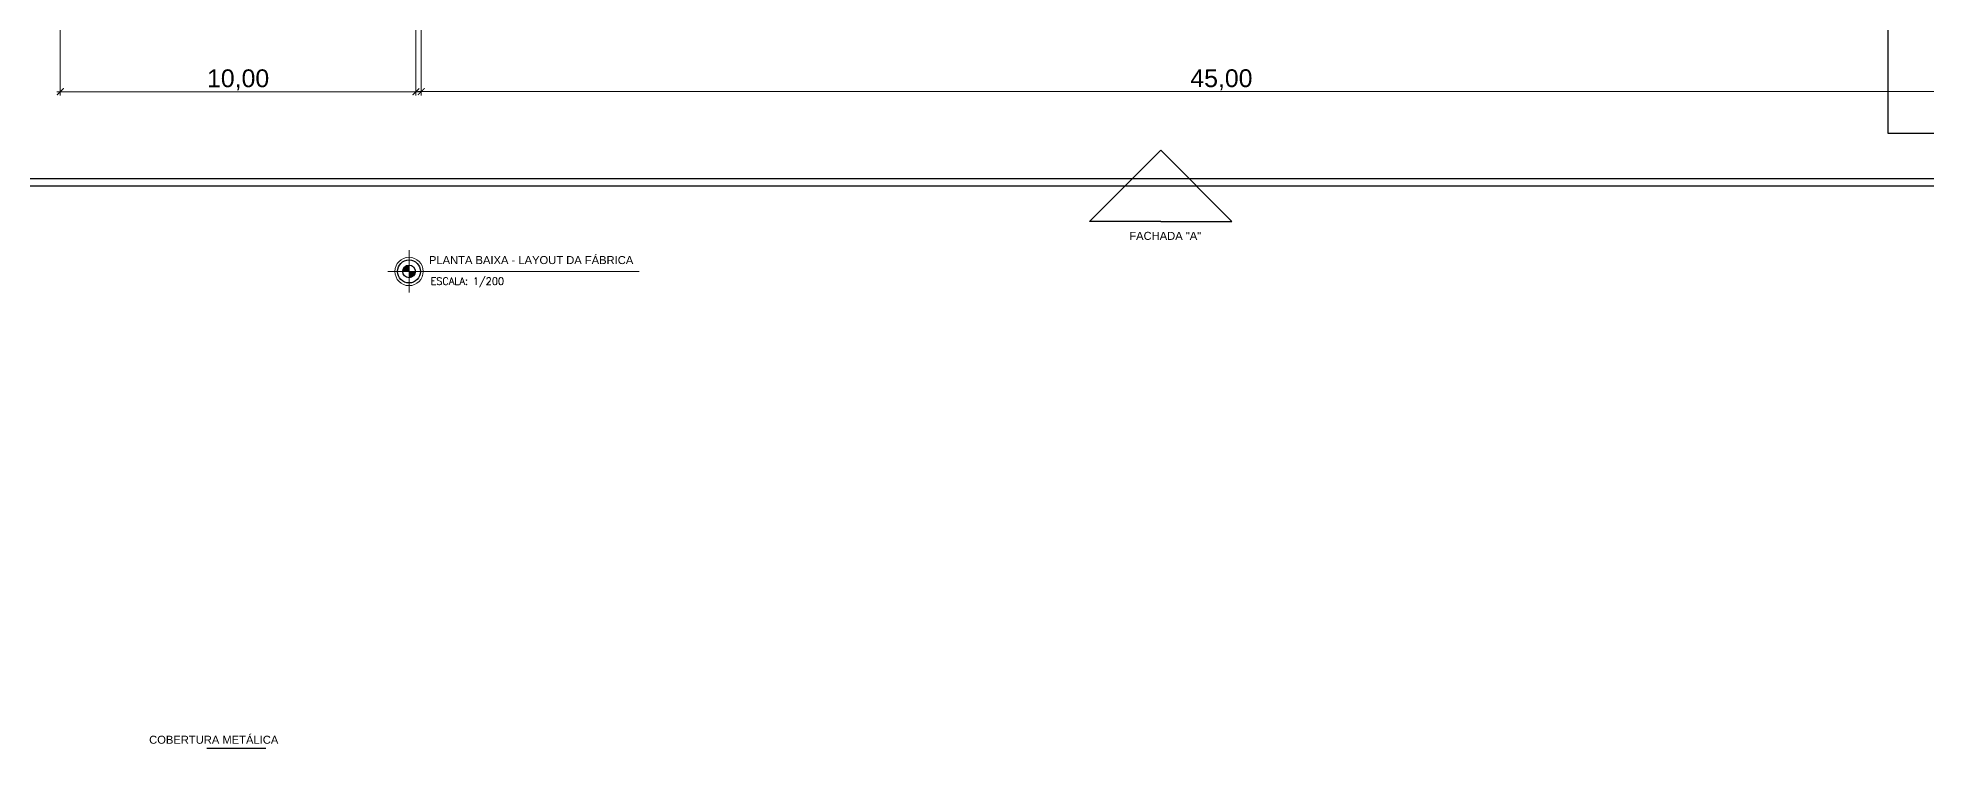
# Model space of a CAD drawing. Header units: metres. Extents: x 257 to 767, y -173 to 1.
# Drawn here: x 284.3 to 337.4, y -136.3 to -116.4 of the extents above; entities that cross this region are included whole.
import ezdxf

# ---------------------------------------------------------------- set-up
doc = ezdxf.new("R2010")
doc.units = ezdxf.units.M
doc.header["$LTSCALE"] = 10
doc.layers.get('0').update_dxf_attribs({"color": 254})
for name, color, linetype in [('ELETEXTO LUMINÁRIAS', 254, 'Continuous'), ('Muro', 254, 'Continuous'), ('T-TEXT-30', 3, 'Continuous'), ('Texto', 2, 'Continuous')]:
    doc.layers.add(name, color=color, linetype=linetype)
for name, color, linetype, lineweight in [('HACHURA', 8, 'Continuous', 5), ('PENAzero2', 30, 'Continuous', 20), ('PENAzero3', 135, 'Continuous', 30)]:
    doc.layers.add(name, color=color, linetype=linetype, lineweight=lineweight)
doc.styles.add('200-80', font='romans.shx', dxfattribs={"height": 0.4})
doc.styles.add('ARIAL', font='')
doc.styles.get("Standard").update_dxf_attribs({"font": ''})
doc.styles.get('ARIAL').set_extended_font_data('Arial')
doc.styles.get('Standard').set_extended_font_data('Arial')
doc.dimstyles.new('Cota Principal', dxfattribs={"dimtxt": 0.5, "dimasz": 0.19, "dimexe": 0.11, "dimexo": 0.03, "dimgap": 0.03, "dimtad": 1, "dimzin": 4, "dimtxsty": 'ARIAL', "dimblk": 'ARCHTICK', "dimcen": 2, "dimdle": 0.1, "dimclrd": 251, "dimclre": 251, "dimclrt": 7, "dimadec": 0, "dimazin": 0, "dimtfac": 1, "dimtmove": 0, "dimatfit": 3, "dimldrblk": 'ARCHTICK', "dimfxl": 0.1, "dimlwd": 9, "dimlwe": 9, "dimarcsym": 0})

# ---------------------------------------------------------------- blocks, each defined once
blk = doc.blocks.new('_ArchTick')
at = {"color": 0, "linetype": 'ByBlock', "const_width": 0.15}
blk.add_lwpolyline([(-0.5, -0.5), (0.5, 0.5)], dxfattribs=at)
blk = doc.blocks.new('*D1563')
at = {"color": 251, "lineweight": 9, "transparency": 16777216}
for p, q in [((295.087, -114.647), (295.087, -117.982)), ((340.087, -114.647), (340.087, -117.982)), ((294.987, -117.872), (340.187, -117.872))]:
    blk.add_line(p, q, dxfattribs=at)
at = {"layer": 'Defpoints', "color": 0, "transparency": 16777216}
for p in [(295.087, -114.617), (340.087, -114.617), (340.087, -117.872)]:
    blk.add_point(p, dxfattribs=at)
at = {"color": 251, "lineweight": 9, "transparency": 16777216, "xscale": 0.19, "yscale": 0.19, "zscale": 0.19, "rotation": 180}
blk.add_blockref('_ArchTick', (295.087, -117.872), dxfattribs=at)
at = {"color": 251, "lineweight": 9, "transparency": 16777216, "xscale": 0.19, "yscale": 0.19, "zscale": 0.19}
blk.add_blockref('_ArchTick', (340.087, -117.872), dxfattribs=at)
at = {"color": 7, "transparency": 16777216, "insert": (317.587, -117.542), "char_height": 0.5, "attachment_point": 5, "style": 'ARIAL'}
blk.add_mtext('45,00', dxfattribs=at)
blk = doc.blocks.new('*D1564')
at = {"color": 251, "lineweight": 9, "transparency": 16777216}
for p, q in [((284.937, -114.647), (284.937, -117.985)), ((294.937, -114.647), (294.937, -117.985)), ((284.837, -117.875), (295.037, -117.875))]:
    blk.add_line(p, q, dxfattribs=at)
at = {"layer": 'Defpoints', "color": 0, "transparency": 16777216}
for p in [(284.937, -114.617), (294.937, -114.617), (294.937, -117.875)]:
    blk.add_point(p, dxfattribs=at)
at = {"color": 251, "lineweight": 9, "transparency": 16777216, "xscale": 0.19, "yscale": 0.19, "zscale": 0.19, "rotation": 180}
blk.add_blockref('_ArchTick', (284.937, -117.875), dxfattribs=at)
at = {"color": 251, "lineweight": 9, "transparency": 16777216, "xscale": 0.19, "yscale": 0.19, "zscale": 0.19}
blk.add_blockref('_ArchTick', (294.937, -117.875), dxfattribs=at)
at = {"color": 7, "transparency": 16777216, "insert": (289.937, -117.544), "char_height": 0.5, "attachment_point": 5, "style": 'ARIAL'}
blk.add_mtext('10,00', dxfattribs=at)

msp = doc.modelspace()

# ---------------------------------------------------------------- hatches: boundary and pattern name
at = {"layer": 'HACHURA', "ltscale": 0.6}
h = msp.add_hatch(color=256, dxfattribs=at)
h.paths.add_polyline_path([(294.744, -122.927), (294.744, -122.749, 0.414214), (294.567, -122.927)])
h.paths.add_polyline_path([(294.744, -122.927), (294.744, -123.104, 0.414214), (294.922, -122.927)])

# ---------------------------------------------------------------- linework, layer by layer
at = {"color": 254}
for p, q in [((315.879, -119.522), (313.879, -121.522)), ((315.879, -119.522), (317.879, -121.522)), ((315.879, -121.522), (313.879, -121.522)), ((315.879, -121.522), (317.879, -121.522))]:
    msp.add_line(p, q, dxfattribs=at)
msp.add_line((289.058, -136.325), (290.717, -136.325))
at = {"layer": 'ELETEXTO LUMINÁRIAS', "color": 254}
msp.add_lwpolyline([(336.338, -79.438), (369.517, -79.438), (369.517, -119.053), (336.338, -119.053)], close=True, dxfattribs=at)
at = {"layer": 'Muro', "color": 254}
for p, q in [((256.579, -120.525), (400.785, -120.525)), ((400.585, -120.325), (256.779, -120.325))]:
    msp.add_line(p, q, dxfattribs=at)
at = {"layer": 'PENAzero2'}
for p, q in [((294.744, -122.333), (294.744, -123.52)), ((294.151, -122.927), (301.218, -122.927))]:
    msp.add_line(p, q, dxfattribs=at)
msp.add_circle((294.744, -122.927), 0.398, dxfattribs=at)
at = {"layer": 'PENAzero3'}
for radius in [0.323, 0.178]:
    msp.add_circle((294.744, -122.927), radius, dxfattribs=at)

# ---------------------------------------------------------------- texts
at = {"layer": 'ELETEXTO LUMINÁRIAS', "color": 254, "ltscale": 0.05, "style": 'ARIAL'}
msp.add_text('FACHADA "A"', height=0.225, rotation=360, dxfattribs=at).set_placement((314.996, -122.039))
at = {"layer": 'ELETEXTO LUMINÁRIAS', "color": 7, "ltscale": 0.05, "style": 'ARIAL'}
msp.add_text('COBERTURA METÁLICA', height=0.225, rotation=360, dxfattribs=at).set_placement((287.435, -136.2))
at = {"layer": 'T-TEXT-30', "style": '200-80'}
msp.add_text('ESCALA: 1/200', height=0.2, dxfattribs=at).set_placement((295.348, -123.299))
at = {"layer": 'Texto', "insert": (295.303, -122.494), "char_height": 0.225, "width": 13.82018, "attachment_point": 1}
msp.add_mtext('PLANTA BAIXA - LAYOUT DA FÁBRICA', dxfattribs=at)

# ---------------------------------------------------------------- dimensions: what is measured, and where the dimension line sits
at = {"color": 254}
for base, p1, p2, picture, middle in [((294.937, -117.875), (284.937, -114.617), (294.937, -114.617), '*D1564', (289.937, -117.544)), ((340.087, -117.872), (295.087, -114.617), (340.087, -114.617), '*D1563', (317.587, -117.542))]:
    dim = msp.add_linear_dim(base=base, p1=p1, p2=p2, dimstyle='Cota Principal', dxfattribs=at)
    dim.commit()
    dim.dimension.update_dxf_attribs({"geometry": picture, "text_midpoint": middle})

doc.saveas('drawing.dxf')
